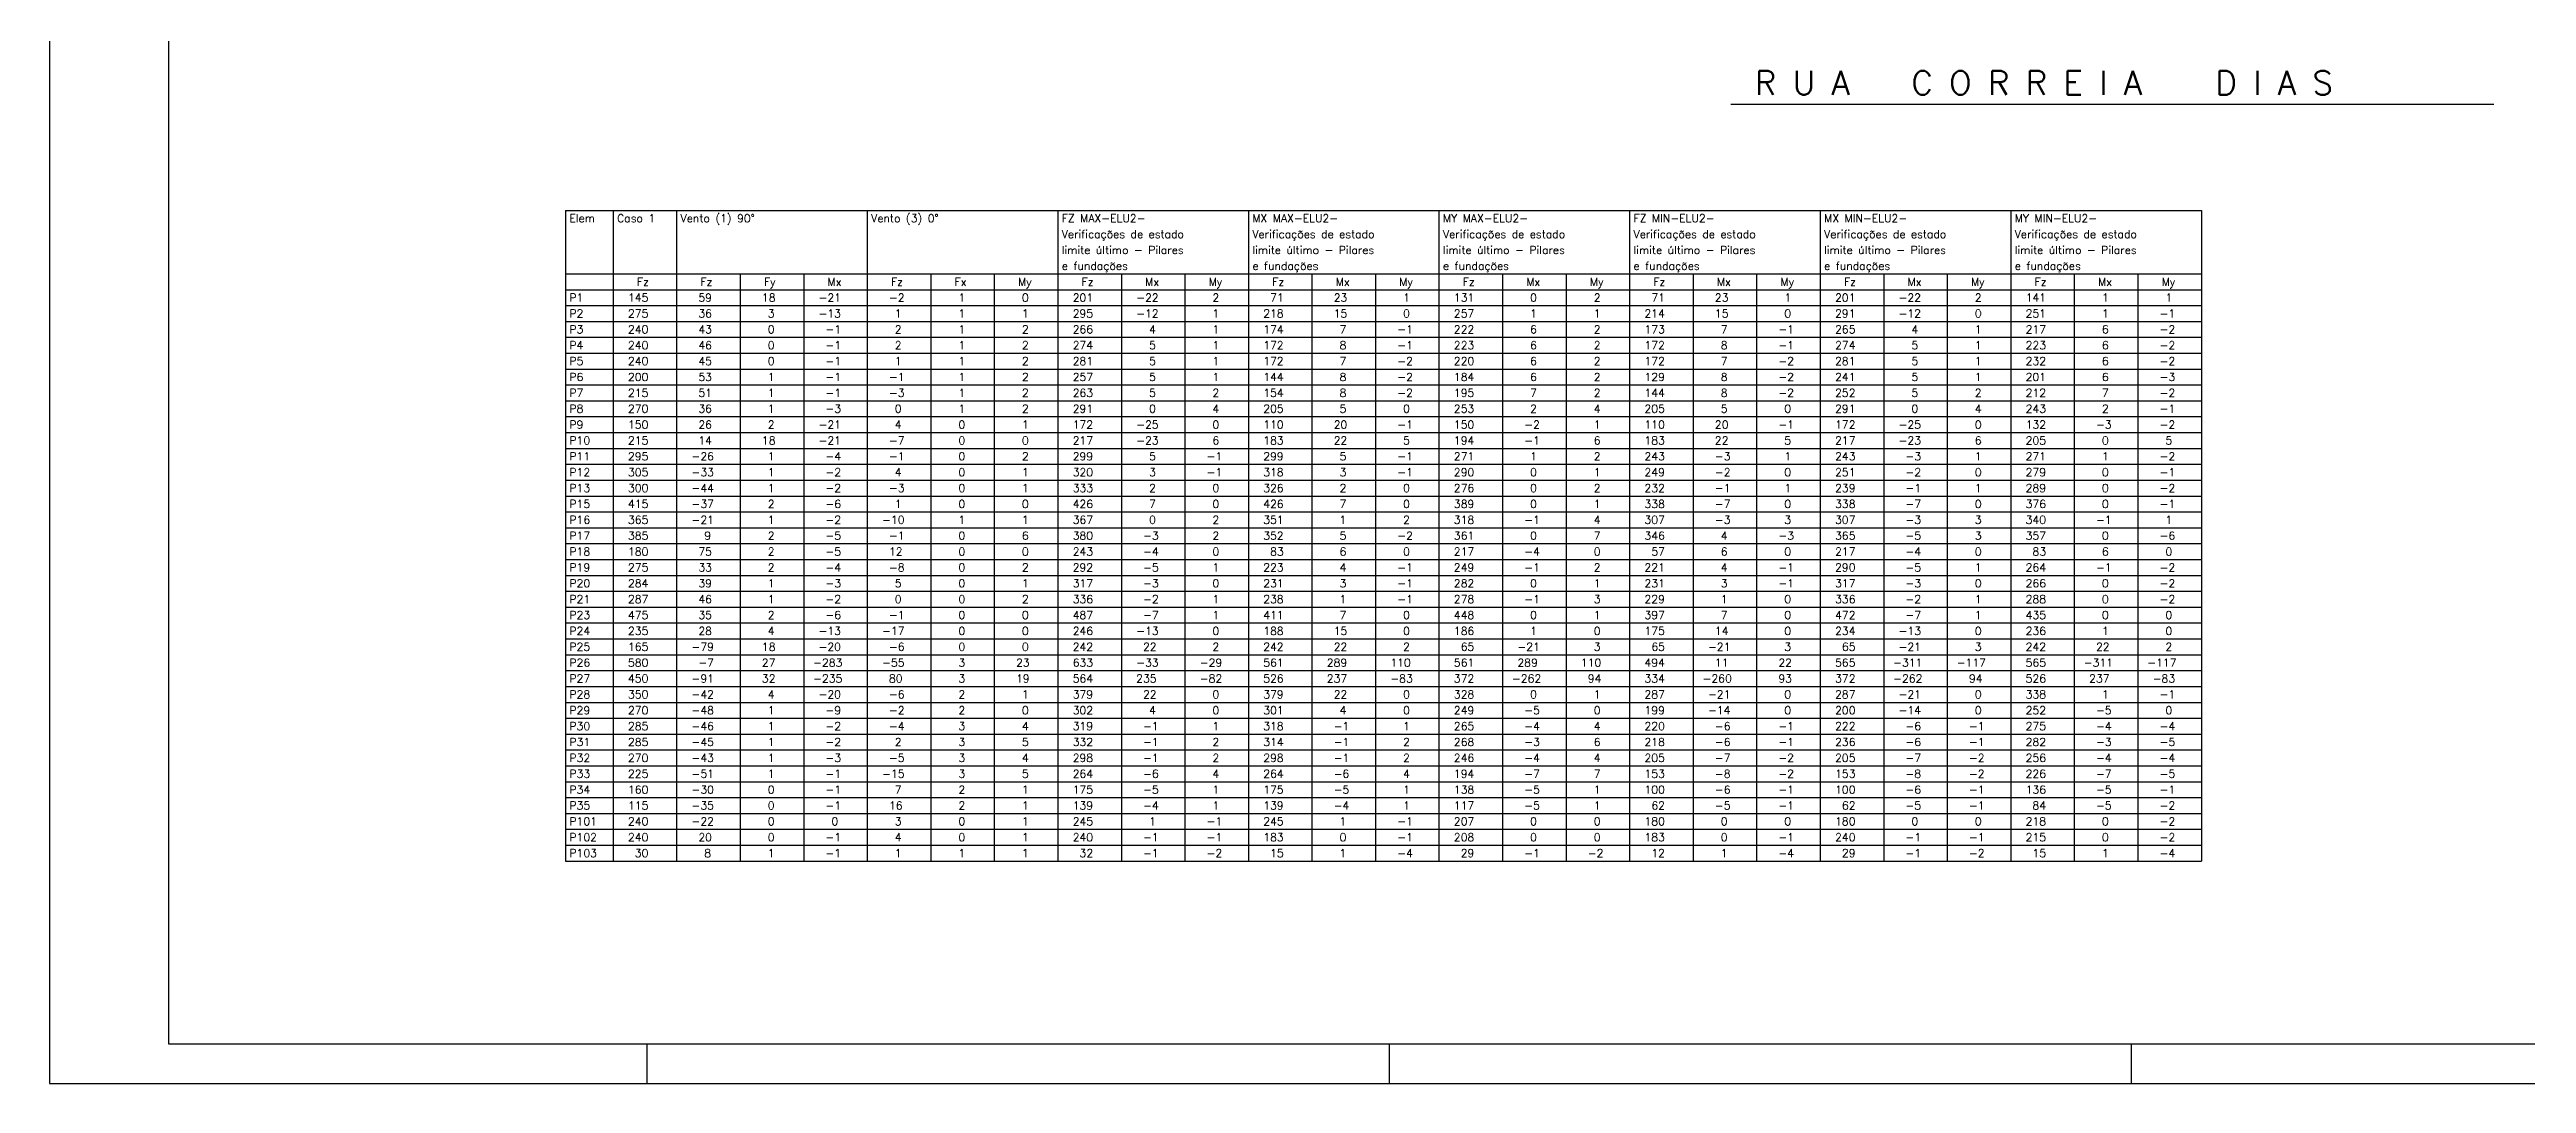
# Model space of a CAD drawing. Extents: x 954 to 7139, y 614 to 4114.
# Drawn here: x 954 to 4073, y 614 to 1917 of the extents above; entities that cross this region are included whole.
import ezdxf

# ---------------------------------------------------------------- set-up
doc = ezdxf.new("R2010")
doc.units = 0
doc.header["$MEASUREMENT"] = 0
for name, color, linetype in [('1', 1, 'CONTINUOUS'), ('3', 3, 'CONTINUOUS'), ('6', 6, 'CONTINUOUS')]:
    doc.layers.add(name, color=color, linetype=linetype)
doc.styles.get("Standard").update_dxf_attribs({"font": 'ROMANS.SHX'})

msp = doc.modelspace()

# ---------------------------------------------------------------- linework, layer by layer
at = {"layer": '1', "linetype": 'Continuous'}
for p, q in [((1604.108909, 1714.592947), (3664.108909, 1714.592947)), ((1604.108909, 1714.592947), (1604.108909, 894.592947)), ((1664.108909, 1714.592947), (1664.108909, 894.592947)), ((1744.108909, 1714.592947), (1744.108909, 1634.592947)), ((1984.108909, 1714.592947), (1984.108909, 1634.592947)), ((2224.108909, 1714.592947), (2224.108909, 1634.592947)), ((2464.108909, 1714.592947), (2464.108909, 1634.592947)), ((2704.108909, 1714.592947), (2704.108909, 1634.592947)), ((2944.108909, 1714.592947), (2944.108909, 1634.592947)), ((3184.108909, 1714.592947), (3184.108909, 1634.592947)), ((3424.108909, 1714.592947), (3424.108909, 1634.592947)), ((3664.108909, 1714.592947), (3664.108909, 1634.592947)), ((1604.108909, 1634.592947), (3664.108909, 1634.592947)), ((1744.108909, 1634.592947), (1744.108909, 894.592947)), ((1824.108909, 1634.592947), (1824.108909, 894.592947)), ((1904.108909, 1634.592947), (1904.108909, 894.592947)), ((1984.108909, 1634.592947), (1984.108909, 894.592947)), ((2064.108909, 1634.592947), (2064.108909, 894.592947)), ((2144.108909, 1634.592947), (2144.108909, 894.592947)), ((2224.108909, 1634.592947), (2224.108909, 894.592947)), ((2304.108909, 1634.592947), (2304.108909, 894.592947)), ((2384.108909, 1634.592947), (2384.108909, 894.592947)), ((2464.108909, 1634.592947), (2464.108909, 894.592947)), ((2544.108909, 1634.592947), (2544.108909, 894.592947)), ((2624.108909, 1634.592947), (2624.108909, 894.592947)), ((2704.108909, 1634.592947), (2704.108909, 894.592947)), ((2784.108909, 1634.592947), (2784.108909, 894.592947)), ((2864.108909, 1634.592947), (2864.108909, 894.592947)), ((2944.108909, 1634.592947), (2944.108909, 894.592947)), ((3024.108909, 1634.592947), (3024.108909, 894.592947)), ((3104.108909, 1634.592947), (3104.108909, 894.592947)), ((3184.108909, 1634.592947), (3184.108909, 894.592947)), ((3264.108909, 1634.592947), (3264.108909, 894.592947)), ((3344.108909, 1634.592947), (3344.108909, 894.592947)), ((3424.108909, 1634.592947), (3424.108909, 894.592947)), ((3504.108909, 1634.592947), (3504.108909, 894.592947)), ((3584.108909, 1634.592947), (3584.108909, 894.592947)), ((3664.108909, 1634.592947), (3664.108909, 894.592947)), ((1604.108909, 1614.592947), (3664.108909, 1614.592947)), ((1604.108909, 1594.592947), (3664.108909, 1594.592947)), ((1604.108909, 1574.592947), (3664.108909, 1574.592947)), ((1604.108909, 1554.592947), (3664.108909, 1554.592947)), ((1604.108909, 1534.592947), (3664.108909, 1534.592947)), ((1604.108909, 1514.592947), (3664.108909, 1514.592947)), ((1604.108909, 1494.592947), (3664.108909, 1494.592947)), ((1604.108909, 1474.592947), (3664.108909, 1474.592947)), ((1604.108909, 1454.592947), (3664.108909, 1454.592947)), ((1604.108909, 1434.592947), (3664.108909, 1434.592947)), ((1604.108909, 1414.592947), (3664.108909, 1414.592947)), ((1604.108909, 1394.592947), (3664.108909, 1394.592947)), ((1604.108909, 1374.592947), (3664.108909, 1374.592947)), ((1604.108909, 1354.592947), (3664.108909, 1354.592947)), ((1604.108909, 1334.592947), (3664.108909, 1334.592947)), ((1604.108909, 1314.592947), (3664.108909, 1314.592947)), ((1604.108909, 1294.592947), (3664.108909, 1294.592947)), ((1604.108909, 1274.592947), (3664.108909, 1274.592947)), ((1604.108909, 1254.592947), (3664.108909, 1254.592947)), ((1604.108909, 1234.592947), (3664.108909, 1234.592947)), ((1604.108909, 1214.592947), (3664.108909, 1214.592947)), ((1604.108909, 1194.592947), (3664.108909, 1194.592947)), ((1604.108909, 1174.592947), (3664.108909, 1174.592947)), ((1604.108909, 1154.592947), (3664.108909, 1154.592947)), ((1604.108909, 1134.592947), (3664.108909, 1134.592947)), ((1604.108909, 1114.592947), (3664.108909, 1114.592947)), ((1604.108909, 1094.592947), (3664.108909, 1094.592947)), ((1604.108909, 1074.592947), (3664.108909, 1074.592947)), ((1604.108909, 1054.592947), (3664.108909, 1054.592947)), ((1604.108909, 1034.592947), (3664.108909, 1034.592947)), ((1604.108909, 1014.592947), (3664.108909, 1014.592947)), ((1604.108909, 994.592947), (3664.108909, 994.592947)), ((1604.108909, 974.592947), (3664.108909, 974.592947)), ((1604.108909, 954.592947), (3664.108909, 954.592947)), ((1604.108909, 954.592947), (3664.108909, 954.592947)), ((1604.108909, 934.592947), (3664.108909, 934.592947)), ((1604.108909, 914.592947), (3664.108909, 914.592947)), ((1604.108909, 894.592947), (3664.108909, 894.592947))]:
    msp.add_line(p, q, dxfattribs=at)
msp.add_lwpolyline([(954.457857, 614.290532), (7138.692181, 614.290532), (7138.692181, 4114.290532), (954.457857, 4114.290532), (954.457857, 614.290532)], dxfattribs=at)
at = {"layer": '3', "linetype": 'Continuous'}
for p, q in [((1706.760033, 664.292107), (1706.760033, 614.292607)), ((2641.244141, 664.292107), (2641.244141, 614.292607)), ((3575.728249, 664.292107), (3575.728249, 614.292607))]:
    msp.add_line(p, q, dxfattribs=at)
at = {"layer": '6', "linetype": 'Continuous'}
msp.add_line((3071.398806, 1848.386956), (4032.239585, 1848.386956), dxfattribs=at)
msp.add_lwpolyline([(1104.460324, 664.292107), (7088.696588, 664.292107), (7088.696588, 4064.291032), (1104.460324, 4064.291032), (1104.460324, 664.292107)], dxfattribs=at)

# ---------------------------------------------------------------- texts
at = {"layer": '1', "linetype": 'Continuous'}
for s, p in [('Elem', (1609.108909, 1699.592947)), ('Caso 1', (1669.108909, 1699.592947)), ('Vento (1) 90%%d', (1749.108909, 1699.592947)), ('Vento (3) 0%%d', (1989.108909, 1699.592947)), ('Verificações de estado ', (2229.108909, 1679.592947)), ('FZ MAX-ELU2-', (2229.108909, 1699.592947)), ('Verificações de estado ', (2469.108909, 1679.592947)), ('MX MAX-ELU2-', (2469.108909, 1699.592947)), ('Verificações de estado ', (2709.108909, 1679.592947)), ('MY MAX-ELU2-', (2709.108909, 1699.592947)), ('Verificações de estado ', (2949.108909, 1679.592947)), ('FZ MIN-ELU2-', (2949.108909, 1699.592947)), ('Verificações de estado ', (3189.108909, 1679.592947)), ('MX MIN-ELU2-', (3189.108909, 1699.592947)), ('Verificações de estado ', (3429.108909, 1679.592947)), ('MY MIN-ELU2-', (3429.108909, 1699.592947)), ('limite último - Pilares ', (2229.108909, 1659.592947)), ('limite último - Pilares ', (2469.108909, 1659.592947)), ('limite último - Pilares ', (2709.108909, 1659.592947)), ('limite último - Pilares ', (2949.108909, 1659.592947)), ('limite último - Pilares ', (3189.108909, 1659.592947)), ('limite último - Pilares ', (3429.108909, 1659.592947)), ('Fz', (1694.108909, 1619.592947)), ('Fz', (1694.108909, 1619.592947)), ('Fz', (1774.108909, 1619.592947)), ('Fy', (1854.108909, 1619.592947)), ('Mx', (1934.108909, 1619.592947)), ('Fz', (2014.108909, 1619.592947)), ('Fx', (2094.108909, 1619.592947)), ('My', (2174.108909, 1619.592947)), ('e fundações', (2229.108909, 1639.592947)), ('Fz', (2254.108909, 1619.592947)), ('Mx', (2334.108909, 1619.592947)), ('My', (2414.108909, 1619.592947)), ('e fundações', (2469.108909, 1639.592947)), ('Fz', (2494.108909, 1619.592947)), ('Mx', (2574.108909, 1619.592947)), ('My', (2654.108909, 1619.592947)), ('e fundações', (2709.108909, 1639.592947)), ('Fz', (2734.108909, 1619.592947)), ('Mx', (2814.108909, 1619.592947)), ('My', (2894.108909, 1619.592947)), ('e fundações', (2949.108909, 1639.592947)), ('Fz', (2974.108909, 1619.592947)), ('Mx', (3054.108909, 1619.592947)), ('My', (3134.108909, 1619.592947)), ('e fundações', (3189.108909, 1639.592947)), ('Fz', (3214.108909, 1619.592947)), ('Mx', (3294.108909, 1619.592947)), ('My', (3374.108909, 1619.592947)), ('e fundações', (3429.108909, 1639.592947)), ('Fz', (3454.108909, 1619.592947)), ('Mx', (3534.108909, 1619.592947)), ('My', (3614.108909, 1619.592947)), ('P1', (1609.108909, 1599.592947)), ('  145', (1669.108909, 1599.592947)), ('   59', (1749.108909, 1599.592947)), ('   18', (1829.108909, 1599.592947)), ('  -21', (1909.108909, 1599.592947)), ('   -2', (1989.108909, 1599.592947)), ('    1', (2069.108909, 1599.592947)), ('    0', (2149.108909, 1599.592947)), ('  201', (2229.108909, 1599.592947)), ('  -22', (2309.108909, 1599.592947)), ('    2', (2389.108909, 1599.592947)), ('   71', (2469.108909, 1599.592947)), ('   23', (2549.108909, 1599.592947)), ('    1', (2629.108909, 1599.592947)), ('  131', (2709.108909, 1599.592947)), ('    0', (2789.108909, 1599.592947)), ('    2', (2869.108909, 1599.592947)), ('   71', (2949.108909, 1599.592947)), ('   23', (3029.108909, 1599.592947)), ('    1', (3109.108909, 1599.592947)), ('  201', (3189.108909, 1599.592947)), ('  -22', (3269.108909, 1599.592947)), ('    2', (3349.108909, 1599.592947)), ('  141', (3429.108909, 1599.592947)), ('    1', (3509.108909, 1599.592947)), ('    1', (3589.108909, 1599.592947)), ('P2', (1609.108909, 1579.592947)), ('P3', (1609.108909, 1559.592947)), ('  275', (1669.108909, 1579.592947)), ('  240', (1669.108909, 1559.592947)), ('   36', (1749.108909, 1579.592947)), ('   43', (1749.108909, 1559.592947)), ('    3', (1829.108909, 1579.592947)), ('    0', (1829.108909, 1559.592947)), ('  -13', (1909.108909, 1579.592947)), ('   -1', (1909.108909, 1559.592947)), ('    2', (1989.108909, 1559.592947)), ('    1', (1989.108909, 1579.592947)), ('    1', (2069.108909, 1579.592947)), ('    1', (2069.108909, 1559.592947)), ('    2', (2149.108909, 1559.592947)), ('    1', (2149.108909, 1579.592947)), ('  295', (2229.108909, 1579.592947)), ('  266', (2229.108909, 1559.592947)), ('  -12', (2309.108909, 1579.592947)), ('    4', (2309.108909, 1559.592947)), ('    1', (2389.108909, 1579.592947)), ('    1', (2389.108909, 1559.592947)), ('  218', (2469.108909, 1579.592947)), ('  174', (2469.108909, 1559.592947)), ('   15', (2549.108909, 1579.592947)), ('    7', (2549.108909, 1559.592947)), ('   -1', (2629.108909, 1559.592947)), ('    0', (2629.108909, 1579.592947)), ('  257', (2709.108909, 1579.592947)), ('  222', (2709.108909, 1559.592947)), ('    6', (2789.108909, 1559.592947)), ('    1', (2789.108909, 1579.592947)), ('    2', (2869.108909, 1559.592947)), ('    1', (2869.108909, 1579.592947)), ('  214', (2949.108909, 1579.592947)), ('  173', (2949.108909, 1559.592947)), ('   15', (3029.108909, 1579.592947)), ('    7', (3029.108909, 1559.592947)), ('   -1', (3109.108909, 1559.592947)), ('    0', (3109.108909, 1579.592947)), ('  291', (3189.108909, 1579.592947)), ('  265', (3189.108909, 1559.592947)), ('  -12', (3269.108909, 1579.592947)), ('    4', (3269.108909, 1559.592947)), ('    0', (3349.108909, 1579.592947)), ('    1', (3349.108909, 1559.592947)), ('  251', (3429.108909, 1579.592947)), ('  217', (3429.108909, 1559.592947)), ('    6', (3509.108909, 1559.592947)), ('    1', (3509.108909, 1579.592947)), ('   -1', (3589.108909, 1579.592947)), ('   -2', (3589.108909, 1559.592947)), ('P4', (1609.108909, 1539.592947)), ('P5', (1609.108909, 1519.592947)), ('  240', (1669.108909, 1539.592947)), ('  240', (1669.108909, 1519.592947)), ('   46', (1749.108909, 1539.592947)), ('   45', (1749.108909, 1519.592947)), ('    0', (1829.108909, 1539.592947)), ('    0', (1829.108909, 1519.592947)), ('   -1', (1909.108909, 1539.592947)), ('   -1', (1909.108909, 1519.592947)), ('    2', (1989.108909, 1539.592947)), ('    1', (1989.108909, 1519.592947)), ('    1', (2069.108909, 1539.592947)), ('    1', (2069.108909, 1519.592947)), ('    2', (2149.108909, 1539.592947)), ('    2', (2149.108909, 1519.592947)), ('  274', (2229.108909, 1539.592947)), ('  281', (2229.108909, 1519.592947)), ('    5', (2309.108909, 1539.592947)), ('    5', (2309.108909, 1519.592947)), ('    1', (2389.108909, 1539.592947)), ('    1', (2389.108909, 1519.592947)), ('  172', (2469.108909, 1539.592947)), ('  172', (2469.108909, 1519.592947)), ('    8', (2549.108909, 1539.592947)), ('    7', (2549.108909, 1519.592947)), ('   -1', (2629.108909, 1539.592947)), ('   -2', (2629.108909, 1519.592947)), ('  223', (2709.108909, 1539.592947)), ('  220', (2709.108909, 1519.592947)), ('    6', (2789.108909, 1539.592947)), ('    6', (2789.108909, 1519.592947)), ('    2', (2869.108909, 1539.592947)), ('    2', (2869.108909, 1519.592947)), ('  172', (2949.108909, 1539.592947)), ('  172', (2949.108909, 1519.592947)), ('    8', (3029.108909, 1539.592947)), ('    7', (3029.108909, 1519.592947)), ('   -1', (3109.108909, 1539.592947)), ('   -2', (3109.108909, 1519.592947)), ('  274', (3189.108909, 1539.592947)), ('  281', (3189.108909, 1519.592947)), ('    5', (3269.108909, 1539.592947)), ('    5', (3269.108909, 1519.592947)), ('    1', (3349.108909, 1539.592947)), ('    1', (3349.108909, 1519.592947)), ('  223', (3429.108909, 1539.592947)), ('  232', (3429.108909, 1519.592947)), ('    6', (3509.108909, 1539.592947)), ('    6', (3509.108909, 1519.592947)), ('   -2', (3589.108909, 1539.592947)), ('   -2', (3589.108909, 1519.592947)), ('P6', (1609.108909, 1499.592947)), ('  200', (1669.108909, 1499.592947)), ('   53', (1749.108909, 1499.592947)), ('    1', (1829.108909, 1499.592947)), ('   -1', (1909.108909, 1499.592947)), ('   -1', (1989.108909, 1499.592947)), ('    1', (2069.108909, 1499.592947)), ('    2', (2149.108909, 1499.592947)), ('  257', (2229.108909, 1499.592947)), ('    5', (2309.108909, 1499.592947)), ('    1', (2389.108909, 1499.592947)), ('  144', (2469.108909, 1499.592947)), ('    8', (2549.108909, 1499.592947)), ('   -2', (2629.108909, 1499.592947)), ('  184', (2709.108909, 1499.592947)), ('    6', (2789.108909, 1499.592947)), ('    2', (2869.108909, 1499.592947)), ('  129', (2949.108909, 1499.592947)), ('    8', (3029.108909, 1499.592947)), ('   -2', (3109.108909, 1499.592947)), ('  241', (3189.108909, 1499.592947)), ('    5', (3269.108909, 1499.592947)), ('    1', (3349.108909, 1499.592947)), ('  201', (3429.108909, 1499.592947)), ('    6', (3509.108909, 1499.592947)), ('   -3', (3589.108909, 1499.592947)), ('P7', (1609.108909, 1479.592947)), ('P8', (1609.108909, 1459.592947)), ('  215', (1669.108909, 1479.592947)), ('  270', (1669.108909, 1459.592947)), ('   51', (1749.108909, 1479.592947)), ('   36', (1749.108909, 1459.592947)), ('    1', (1829.108909, 1479.592947)), ('    1', (1829.108909, 1459.592947)), ('   -1', (1909.108909, 1479.592947)), ('   -3', (1909.108909, 1459.592947)), ('   -3', (1989.108909, 1479.592947)), ('    0', (1989.108909, 1459.592947)), ('    1', (2069.108909, 1479.592947)), ('    1', (2069.108909, 1459.592947)), ('    2', (2149.108909, 1479.592947)), ('    2', (2149.108909, 1459.592947)), ('  263', (2229.108909, 1479.592947)), ('  291', (2229.108909, 1459.592947)), ('    5', (2309.108909, 1479.592947)), ('    0', (2309.108909, 1459.592947)), ('    2', (2389.108909, 1479.592947)), ('    4', (2389.108909, 1459.592947)), ('  205', (2469.108909, 1459.592947)), ('  154', (2469.108909, 1479.592947)), ('    8', (2549.108909, 1479.592947)), ('    5', (2549.108909, 1459.592947)), ('   -2', (2629.108909, 1479.592947)), ('    0', (2629.108909, 1459.592947)), ('  253', (2709.108909, 1459.592947)), ('  195', (2709.108909, 1479.592947)), ('    7', (2789.108909, 1479.592947)), ('    2', (2789.108909, 1459.592947)), ('    2', (2869.108909, 1479.592947)), ('    4', (2869.108909, 1459.592947)), ('  205', (2949.108909, 1459.592947)), ('  144', (2949.108909, 1479.592947)), ('    8', (3029.108909, 1479.592947)), ('    5', (3029.108909, 1459.592947)), ('   -2', (3109.108909, 1479.592947)), ('    0', (3109.108909, 1459.592947)), ('  252', (3189.108909, 1479.592947)), ('  291', (3189.108909, 1459.592947)), ('    5', (3269.108909, 1479.592947)), ('    0', (3269.108909, 1459.592947)), ('    2', (3349.108909, 1479.592947)), ('    4', (3349.108909, 1459.592947)), ('  212', (3429.108909, 1479.592947)), ('  243', (3429.108909, 1459.592947)), ('    7', (3509.108909, 1479.592947)), ('    2', (3509.108909, 1459.592947)), ('   -2', (3589.108909, 1479.592947)), ('   -1', (3589.108909, 1459.592947)), ('P9', (1609.108909, 1439.592947)), ('  150', (1669.108909, 1439.592947)), ('   26', (1749.108909, 1439.592947)), ('    2', (1829.108909, 1439.592947)), ('  -21', (1909.108909, 1439.592947)), ('    4', (1989.108909, 1439.592947)), ('    0', (2069.108909, 1439.592947)), ('    1', (2149.108909, 1439.592947)), ('  172', (2229.108909, 1439.592947)), ('  -25', (2309.108909, 1439.592947)), ('    0', (2389.108909, 1439.592947)), ('  110', (2469.108909, 1439.592947)), ('   20', (2549.108909, 1439.592947)), ('   -1', (2629.108909, 1439.592947)), ('  150', (2709.108909, 1439.592947)), ('   -2', (2789.108909, 1439.592947)), ('    1', (2869.108909, 1439.592947)), ('  110', (2949.108909, 1439.592947)), ('   20', (3029.108909, 1439.592947)), ('   -1', (3109.108909, 1439.592947)), ('  172', (3189.108909, 1439.592947)), ('  -25', (3269.108909, 1439.592947)), ('    0', (3349.108909, 1439.592947)), ('  132', (3429.108909, 1439.592947)), ('   -3', (3509.108909, 1439.592947)), ('   -2', (3589.108909, 1439.592947)), ('P10', (1609.108909, 1419.592947)), ('P11', (1609.108909, 1399.592947)), ('  215', (1669.108909, 1419.592947)), ('  295', (1669.108909, 1399.592947)), ('  -26', (1749.108909, 1399.592947)), ('   14', (1749.108909, 1419.592947)), ('   18', (1829.108909, 1419.592947)), ('    1', (1829.108909, 1399.592947)), ('  -21', (1909.108909, 1419.592947)), ('   -4', (1909.108909, 1399.592947)), ('   -7', (1989.108909, 1419.592947)), ('   -1', (1989.108909, 1399.592947)), ('    0', (2069.108909, 1419.592947)), ('    0', (2069.108909, 1399.592947)), ('    0', (2149.108909, 1419.592947)), ('    2', (2149.108909, 1399.592947)), ('  217', (2229.108909, 1419.592947)), ('  299', (2229.108909, 1399.592947)), ('  -23', (2309.108909, 1419.592947)), ('    5', (2309.108909, 1399.592947)), ('   -1', (2389.108909, 1399.592947)), ('    6', (2389.108909, 1419.592947)), ('  299', (2469.108909, 1399.592947)), ('  183', (2469.108909, 1419.592947)), ('   22', (2549.108909, 1419.592947)), ('    5', (2549.108909, 1399.592947)), ('   -1', (2629.108909, 1399.592947)), ('    5', (2629.108909, 1419.592947)), ('  271', (2709.108909, 1399.592947)), ('  194', (2709.108909, 1419.592947)), ('   -1', (2789.108909, 1419.592947)), ('    1', (2789.108909, 1399.592947)), ('    2', (2869.108909, 1399.592947)), ('    6', (2869.108909, 1419.592947)), ('  243', (2949.108909, 1399.592947)), ('  183', (2949.108909, 1419.592947)), ('   22', (3029.108909, 1419.592947)), ('   -3', (3029.108909, 1399.592947)), ('    5', (3109.108909, 1419.592947)), ('    1', (3109.108909, 1399.592947)), ('  217', (3189.108909, 1419.592947)), ('  243', (3189.108909, 1399.592947)), ('  -23', (3269.108909, 1419.592947)), ('   -3', (3269.108909, 1399.592947)), ('    6', (3349.108909, 1419.592947)), ('    1', (3349.108909, 1399.592947)), ('  205', (3429.108909, 1419.592947)), ('  271', (3429.108909, 1399.592947)), ('    0', (3509.108909, 1419.592947)), ('    1', (3509.108909, 1399.592947)), ('   -2', (3589.108909, 1399.592947)), ('    5', (3589.108909, 1419.592947)), ('P12', (1609.108909, 1379.592947)), ('  305', (1669.108909, 1379.592947)), ('  -33', (1749.108909, 1379.592947)), ('    1', (1829.108909, 1379.592947)), ('   -2', (1909.108909, 1379.592947)), ('    4', (1989.108909, 1379.592947)), ('    0', (2069.108909, 1379.592947)), ('    1', (2149.108909, 1379.592947)), ('  320', (2229.108909, 1379.592947)), ('    3', (2309.108909, 1379.592947)), ('   -1', (2389.108909, 1379.592947)), ('  318', (2469.108909, 1379.592947)), ('    3', (2549.108909, 1379.592947)), ('   -1', (2629.108909, 1379.592947)), ('  290', (2709.108909, 1379.592947)), ('    0', (2789.108909, 1379.592947)), ('    1', (2869.108909, 1379.592947)), ('  249', (2949.108909, 1379.592947)), ('   -2', (3029.108909, 1379.592947)), ('    0', (3109.108909, 1379.592947)), ('  251', (3189.108909, 1379.592947)), ('   -2', (3269.108909, 1379.592947)), ('    0', (3349.108909, 1379.592947)), ('  279', (3429.108909, 1379.592947)), ('    0', (3509.108909, 1379.592947)), ('   -1', (3589.108909, 1379.592947)), ('P13', (1609.108909, 1359.592947)), ('P15', (1609.108909, 1339.592947)), ('  300', (1669.108909, 1359.592947)), ('  415', (1669.108909, 1339.592947)), ('  -44', (1749.108909, 1359.592947)), ('  -37', (1749.108909, 1339.592947)), ('    2', (1829.108909, 1339.592947)), ('    1', (1829.108909, 1359.592947)), ('   -2', (1909.108909, 1359.592947)), ('   -6', (1909.108909, 1339.592947)), ('   -3', (1989.108909, 1359.592947)), ('    1', (1989.108909, 1339.592947)), ('    0', (2069.108909, 1359.592947)), ('    0', (2069.108909, 1339.592947)), ('    0', (2149.108909, 1339.592947)), ('    1', (2149.108909, 1359.592947)), ('  333', (2229.108909, 1359.592947)), ('  426', (2229.108909, 1339.592947)), ('    2', (2309.108909, 1359.592947)), ('    7', (2309.108909, 1339.592947)), ('    0', (2389.108909, 1359.592947)), ('    0', (2389.108909, 1339.592947)), ('  326', (2469.108909, 1359.592947)), ('  426', (2469.108909, 1339.592947)), ('    2', (2549.108909, 1359.592947)), ('    7', (2549.108909, 1339.592947)), ('    0', (2629.108909, 1359.592947)), ('    0', (2629.108909, 1339.592947)), ('  276', (2709.108909, 1359.592947)), ('  389', (2709.108909, 1339.592947)), ('    0', (2789.108909, 1359.592947)), ('    0', (2789.108909, 1339.592947)), ('    2', (2869.108909, 1359.592947)), ('    1', (2869.108909, 1339.592947)), ('  232', (2949.108909, 1359.592947)), ('  338', (2949.108909, 1339.592947)), ('   -1', (3029.108909, 1359.592947)), ('   -7', (3029.108909, 1339.592947)), ('    0', (3109.108909, 1339.592947)), ('    1', (3109.108909, 1359.592947)), ('  239', (3189.108909, 1359.592947)), ('  338', (3189.108909, 1339.592947)), ('   -1', (3269.108909, 1359.592947)), ('   -7', (3269.108909, 1339.592947)), ('    0', (3349.108909, 1339.592947)), ('    1', (3349.108909, 1359.592947)), ('  289', (3429.108909, 1359.592947)), ('  376', (3429.108909, 1339.592947)), ('    0', (3509.108909, 1359.592947)), ('    0', (3509.108909, 1339.592947)), ('   -2', (3589.108909, 1359.592947)), ('   -1', (3589.108909, 1339.592947)), ('P16', (1609.108909, 1319.592947)), ('  365', (1669.108909, 1319.592947)), ('  -21', (1749.108909, 1319.592947)), ('    1', (1829.108909, 1319.592947)), ('   -2', (1909.108909, 1319.592947)), ('  -10', (1989.108909, 1319.592947)), ('    1', (2069.108909, 1319.592947)), ('    1', (2149.108909, 1319.592947)), ('  367', (2229.108909, 1319.592947)), ('    0', (2309.108909, 1319.592947)), ('    2', (2389.108909, 1319.592947)), ('  351', (2469.108909, 1319.592947)), ('    1', (2549.108909, 1319.592947)), ('    2', (2629.108909, 1319.592947)), ('  318', (2709.108909, 1319.592947)), ('   -1', (2789.108909, 1319.592947)), ('    4', (2869.108909, 1319.592947)), ('  307', (2949.108909, 1319.592947)), ('   -3', (3029.108909, 1319.592947)), ('    3', (3109.108909, 1319.592947)), ('  307', (3189.108909, 1319.592947)), ('   -3', (3269.108909, 1319.592947)), ('    3', (3349.108909, 1319.592947)), ('  340', (3429.108909, 1319.592947)), ('   -1', (3509.108909, 1319.592947)), ('    1', (3589.108909, 1319.592947)), ('P17', (1609.108909, 1299.592947)), ('P18', (1609.108909, 1279.592947)), ('  385', (1669.108909, 1299.592947)), ('  180', (1669.108909, 1279.592947)), ('   75', (1749.108909, 1279.592947)), ('    9', (1749.108909, 1299.592947)), ('    2', (1829.108909, 1299.592947)), ('    2', (1829.108909, 1279.592947)), ('   -5', (1909.108909, 1299.592947)), ('   -5', (1909.108909, 1279.592947)), ('   -1', (1989.108909, 1299.592947)), ('   12', (1989.108909, 1279.592947)), ('    0', (2069.108909, 1299.592947)), ('    0', (2069.108909, 1279.592947)), ('    0', (2149.108909, 1279.592947)), ('    6', (2149.108909, 1299.592947)), ('  380', (2229.108909, 1299.592947)), ('  243', (2229.108909, 1279.592947)), ('   -3', (2309.108909, 1299.592947)), ('   -4', (2309.108909, 1279.592947)), ('    2', (2389.108909, 1299.592947)), ('    0', (2389.108909, 1279.592947)), ('  352', (2469.108909, 1299.592947)), ('   83', (2469.108909, 1279.592947)), ('    5', (2549.108909, 1299.592947)), ('    6', (2549.108909, 1279.592947)), ('   -2', (2629.108909, 1299.592947)), ('    0', (2629.108909, 1279.592947)), ('  361', (2709.108909, 1299.592947)), ('  217', (2709.108909, 1279.592947)), ('   -4', (2789.108909, 1279.592947)), ('    0', (2789.108909, 1299.592947)), ('    7', (2869.108909, 1299.592947)), ('    0', (2869.108909, 1279.592947)), ('  346', (2949.108909, 1299.592947)), ('   57', (2949.108909, 1279.592947)), ('    4', (3029.108909, 1299.592947)), ('    6', (3029.108909, 1279.592947)), ('   -3', (3109.108909, 1299.592947)), ('    0', (3109.108909, 1279.592947)), ('  365', (3189.108909, 1299.592947)), ('  217', (3189.108909, 1279.592947)), ('   -5', (3269.108909, 1299.592947)), ('   -4', (3269.108909, 1279.592947)), ('    3', (3349.108909, 1299.592947)), ('    0', (3349.108909, 1279.592947)), ('  357', (3429.108909, 1299.592947)), ('   83', (3429.108909, 1279.592947)), ('    0', (3509.108909, 1299.592947)), ('    6', (3509.108909, 1279.592947)), ('   -6', (3589.108909, 1299.592947)), ('    0', (3589.108909, 1279.592947)), ('P19', (1609.108909, 1259.592947)), ('P20', (1609.108909, 1239.592947)), ('  275', (1669.108909, 1259.592947)), ('  284', (1669.108909, 1239.592947)), ('   33', (1749.108909, 1259.592947)), ('   39', (1749.108909, 1239.592947)), ('    2', (1829.108909, 1259.592947)), ('    1', (1829.108909, 1239.592947)), ('   -4', (1909.108909, 1259.592947)), ('   -3', (1909.108909, 1239.592947)), ('   -8', (1989.108909, 1259.592947)), ('    5', (1989.108909, 1239.592947)), ('    0', (2069.108909, 1259.592947)), ('    0', (2069.108909, 1239.592947)), ('    2', (2149.108909, 1259.592947)), ('    1', (2149.108909, 1239.592947)), ('  292', (2229.108909, 1259.592947)), ('  317', (2229.108909, 1239.592947)), ('   -5', (2309.108909, 1259.592947)), ('   -3', (2309.108909, 1239.592947)), ('    0', (2389.108909, 1239.592947)), ('    1', (2389.108909, 1259.592947)), ('  223', (2469.108909, 1259.592947)), ('  231', (2469.108909, 1239.592947)), ('    4', (2549.108909, 1259.592947)), ('    3', (2549.108909, 1239.592947)), ('   -1', (2629.108909, 1259.592947)), ('   -1', (2629.108909, 1239.592947)), ('  249', (2709.108909, 1259.592947)), ('  282', (2709.108909, 1239.592947)), ('   -1', (2789.108909, 1259.592947)), ('    0', (2789.108909, 1239.592947)), ('    2', (2869.108909, 1259.592947)), ('    1', (2869.108909, 1239.592947)), ('  221', (2949.108909, 1259.592947)), ('  231', (2949.108909, 1239.592947)), ('    4', (3029.108909, 1259.592947)), ('    3', (3029.108909, 1239.592947)), ('   -1', (3109.108909, 1259.592947)), ('   -1', (3109.108909, 1239.592947)), ('  290', (3189.108909, 1259.592947)), ('  317', (3189.108909, 1239.592947)), ('   -5', (3269.108909, 1259.592947)), ('   -3', (3269.108909, 1239.592947)), ('    0', (3349.108909, 1239.592947)), ('    1', (3349.108909, 1259.592947)), ('  264', (3429.108909, 1259.592947)), ('  266', (3429.108909, 1239.592947)), ('   -1', (3509.108909, 1259.592947)), ('    0', (3509.108909, 1239.592947)), ('   -2', (3589.108909, 1259.592947)), ('   -2', (3589.108909, 1239.592947)), ('P21', (1609.108909, 1219.592947)), ('  287', (1669.108909, 1219.592947)), ('   46', (1749.108909, 1219.592947)), ('    1', (1829.108909, 1219.592947)), ('   -2', (1909.108909, 1219.592947)), ('    0', (1989.108909, 1219.592947)), ('    0', (2069.108909, 1219.592947)), ('    2', (2149.108909, 1219.592947)), ('  336', (2229.108909, 1219.592947)), ('   -2', (2309.108909, 1219.592947)), ('    1', (2389.108909, 1219.592947)), ('  238', (2469.108909, 1219.592947)), ('    1', (2549.108909, 1219.592947)), ('   -1', (2629.108909, 1219.592947)), ('  278', (2709.108909, 1219.592947)), ('   -1', (2789.108909, 1219.592947)), ('    3', (2869.108909, 1219.592947)), ('  229', (2949.108909, 1219.592947)), ('    1', (3029.108909, 1219.592947)), ('    0', (3109.108909, 1219.592947)), ('  336', (3189.108909, 1219.592947)), ('   -2', (3269.108909, 1219.592947)), ('    1', (3349.108909, 1219.592947)), ('  288', (3429.108909, 1219.592947)), ('    0', (3509.108909, 1219.592947)), ('   -2', (3589.108909, 1219.592947)), ('P23', (1609.108909, 1199.592947)), ('P24', (1609.108909, 1179.592947)), ('  475', (1669.108909, 1199.592947)), ('  235', (1669.108909, 1179.592947)), ('   35', (1749.108909, 1199.592947)), ('   28', (1749.108909, 1179.592947)), ('    2', (1829.108909, 1199.592947)), ('    4', (1829.108909, 1179.592947)), ('  -13', (1909.108909, 1179.592947)), ('   -6', (1909.108909, 1199.592947)), ('  -17', (1989.108909, 1179.592947)), ('   -1', (1989.108909, 1199.592947)), ('    0', (2069.108909, 1199.592947)), ('    0', (2069.108909, 1179.592947)), ('    0', (2149.108909, 1199.592947)), ('    0', (2149.108909, 1179.592947)), ('  487', (2229.108909, 1199.592947)), ('  246', (2229.108909, 1179.592947)), ('  -13', (2309.108909, 1179.592947)), ('   -7', (2309.108909, 1199.592947)), ('    0', (2389.108909, 1179.592947)), ('    1', (2389.108909, 1199.592947)), ('  411', (2469.108909, 1199.592947)), ('  188', (2469.108909, 1179.592947)), ('   15', (2549.108909, 1179.592947)), ('    7', (2549.108909, 1199.592947)), ('    0', (2629.108909, 1199.592947)), ('    0', (2629.108909, 1179.592947)), ('  448', (2709.108909, 1199.592947)), ('  186', (2709.108909, 1179.592947)), ('    0', (2789.108909, 1199.592947)), ('    1', (2789.108909, 1179.592947)), ('    0', (2869.108909, 1179.592947)), ('    1', (2869.108909, 1199.592947)), ('  397', (2949.108909, 1199.592947)), ('  175', (2949.108909, 1179.592947)), ('   14', (3029.108909, 1179.592947)), ('    7', (3029.108909, 1199.592947)), ('    0', (3109.108909, 1199.592947)), ('    0', (3109.108909, 1179.592947)), ('  472', (3189.108909, 1199.592947)), ('  234', (3189.108909, 1179.592947)), ('  -13', (3269.108909, 1179.592947)), ('   -7', (3269.108909, 1199.592947)), ('    0', (3349.108909, 1179.592947)), ('    1', (3349.108909, 1199.592947)), ('  435', (3429.108909, 1199.592947)), ('  236', (3429.108909, 1179.592947)), ('    0', (3509.108909, 1199.592947)), ('    1', (3509.108909, 1179.592947)), ('    0', (3589.108909, 1199.592947)), ('    0', (3589.108909, 1179.592947)), ('P25', (1609.108909, 1159.592947)), ('  165', (1669.108909, 1159.592947)), ('  -79', (1749.108909, 1159.592947)), ('   18', (1829.108909, 1159.592947)), ('  -20', (1909.108909, 1159.592947)), ('   -6', (1989.108909, 1159.592947)), ('    0', (2069.108909, 1159.592947)), ('    0', (2149.108909, 1159.592947)), ('  242', (2229.108909, 1159.592947)), ('   22', (2309.108909, 1159.592947)), ('    2', (2389.108909, 1159.592947)), ('  242', (2469.108909, 1159.592947)), ('   22', (2549.108909, 1159.592947)), ('    2', (2629.108909, 1159.592947)), ('   65', (2709.108909, 1159.592947)), ('  -21', (2789.108909, 1159.592947)), ('    3', (2869.108909, 1159.592947)), ('   65', (2949.108909, 1159.592947)), ('  -21', (3029.108909, 1159.592947)), ('    3', (3109.108909, 1159.592947)), ('   65', (3189.108909, 1159.592947)), ('  -21', (3269.108909, 1159.592947)), ('    3', (3349.108909, 1159.592947)), ('  242', (3429.108909, 1159.592947)), ('   22', (3509.108909, 1159.592947)), ('    2', (3589.108909, 1159.592947)), ('P26', (1609.108909, 1139.592947)), ('P27', (1609.108909, 1119.592947)), ('  580', (1669.108909, 1139.592947)), ('  450', (1669.108909, 1119.592947)), ('  -91', (1749.108909, 1119.592947)), ('   -7', (1749.108909, 1139.592947)), ('   27', (1829.108909, 1139.592947)), ('   32', (1829.108909, 1119.592947)), (' -283', (1909.108909, 1139.592947)), (' -235', (1909.108909, 1119.592947)), ('  -55', (1989.108909, 1139.592947)), ('   80', (1989.108909, 1119.592947)), ('    3', (2069.108909, 1139.592947)), ('    3', (2069.108909, 1119.592947)), ('   23', (2149.108909, 1139.592947)), ('   19', (2149.108909, 1119.592947)), ('  564', (2229.108909, 1119.592947)), ('  633', (2229.108909, 1139.592947)), ('  235', (2309.108909, 1119.592947)), ('  -33', (2309.108909, 1139.592947)), ('  -29', (2389.108909, 1139.592947)), ('  -82', (2389.108909, 1119.592947)), ('  561', (2469.108909, 1139.592947)), ('  526', (2469.108909, 1119.592947)), ('  289', (2549.108909, 1139.592947)), ('  237', (2549.108909, 1119.592947)), ('  -83', (2629.108909, 1119.592947)), ('  110', (2629.108909, 1139.592947)), ('  561', (2709.108909, 1139.592947)), ('  372', (2709.108909, 1119.592947)), (' -262', (2789.108909, 1119.592947)), ('  289', (2789.108909, 1139.592947)), ('  110', (2869.108909, 1139.592947)), ('   94', (2869.108909, 1119.592947)), ('  494', (2949.108909, 1139.592947)), ('  334', (2949.108909, 1119.592947)), (' -260', (3029.108909, 1119.592947)), ('   11', (3029.108909, 1139.592947)), ('   22', (3109.108909, 1139.592947)), ('   93', (3109.108909, 1119.592947)), ('  565', (3189.108909, 1139.592947)), ('  372', (3189.108909, 1119.592947)), (' -311', (3269.108909, 1139.592947)), (' -262', (3269.108909, 1119.592947)), (' -117', (3349.108909, 1139.592947)), ('   94', (3349.108909, 1119.592947)), ('  565', (3429.108909, 1139.592947)), ('  526', (3429.108909, 1119.592947)), (' -311', (3509.108909, 1139.592947)), ('  237', (3509.108909, 1119.592947)), (' -117', (3589.108909, 1139.592947)), ('  -83', (3589.108909, 1119.592947)), ('P28', (1609.108909, 1099.592947)), ('  350', (1669.108909, 1099.592947)), ('  -42', (1749.108909, 1099.592947)), ('    4', (1829.108909, 1099.592947)), ('  -20', (1909.108909, 1099.592947)), ('   -6', (1989.108909, 1099.592947)), ('    2', (2069.108909, 1099.592947)), ('    1', (2149.108909, 1099.592947)), ('  379', (2229.108909, 1099.592947)), ('   22', (2309.108909, 1099.592947)), ('    0', (2389.108909, 1099.592947)), ('  379', (2469.108909, 1099.592947)), ('   22', (2549.108909, 1099.592947)), ('    0', (2629.108909, 1099.592947)), ('  328', (2709.108909, 1099.592947)), ('    0', (2789.108909, 1099.592947)), ('    1', (2869.108909, 1099.592947)), ('  287', (2949.108909, 1099.592947)), ('  -21', (3029.108909, 1099.592947)), ('    0', (3109.108909, 1099.592947)), ('  287', (3189.108909, 1099.592947)), ('  -21', (3269.108909, 1099.592947)), ('    0', (3349.108909, 1099.592947)), ('  338', (3429.108909, 1099.592947)), ('    1', (3509.108909, 1099.592947)), ('   -1', (3589.108909, 1099.592947)), ('P29', (1609.108909, 1079.592947)), ('P30', (1609.108909, 1059.592947)), ('  270', (1669.108909, 1079.592947)), ('  285', (1669.108909, 1059.592947)), ('  -48', (1749.108909, 1079.592947)), ('  -46', (1749.108909, 1059.592947)), ('    1', (1829.108909, 1079.592947)), ('    1', (1829.108909, 1059.592947)), ('   -9', (1909.108909, 1079.592947)), ('   -2', (1909.108909, 1059.592947)), ('   -2', (1989.108909, 1079.592947)), ('   -4', (1989.108909, 1059.592947)), ('    2', (2069.108909, 1079.592947)), ('    3', (2069.108909, 1059.592947)), ('    0', (2149.108909, 1079.592947)), ('    4', (2149.108909, 1059.592947)), ('  302', (2229.108909, 1079.592947)), ('  319', (2229.108909, 1059.592947)), ('   -1', (2309.108909, 1059.592947)), ('    4', (2309.108909, 1079.592947)), ('    0', (2389.108909, 1079.592947)), ('    1', (2389.108909, 1059.592947)), ('  301', (2469.108909, 1079.592947)), ('  318', (2469.108909, 1059.592947)), ('   -1', (2549.108909, 1059.592947)), ('    4', (2549.108909, 1079.592947)), ('    0', (2629.108909, 1079.592947)), ('    1', (2629.108909, 1059.592947)), ('  249', (2709.108909, 1079.592947)), ('  265', (2709.108909, 1059.592947)), ('   -5', (2789.108909, 1079.592947)), ('   -4', (2789.108909, 1059.592947)), ('    0', (2869.108909, 1079.592947)), ('    4', (2869.108909, 1059.592947)), ('  220', (2949.108909, 1059.592947)), ('  199', (2949.108909, 1079.592947)), ('  -14', (3029.108909, 1079.592947)), ('   -6', (3029.108909, 1059.592947)), ('   -1', (3109.108909, 1059.592947)), ('    0', (3109.108909, 1079.592947)), ('  200', (3189.108909, 1079.592947)), ('  222', (3189.108909, 1059.592947)), ('  -14', (3269.108909, 1079.592947)), ('   -6', (3269.108909, 1059.592947)), ('   -1', (3349.108909, 1059.592947)), ('    0', (3349.108909, 1079.592947)), ('  252', (3429.108909, 1079.592947)), ('  275', (3429.108909, 1059.592947)), ('   -5', (3509.108909, 1079.592947)), ('   -4', (3509.108909, 1059.592947)), ('   -4', (3589.108909, 1059.592947)), ('    0', (3589.108909, 1079.592947)), ('P31', (1609.108909, 1039.592947)), ('P32', (1609.108909, 1019.592947)), ('  285', (1669.108909, 1039.592947)), ('  270', (1669.108909, 1019.592947)), ('  -45', (1749.108909, 1039.592947)), ('  -43', (1749.108909, 1019.592947)), ('    1', (1829.108909, 1039.592947)), ('    1', (1829.108909, 1019.592947)), ('   -2', (1909.108909, 1039.592947)), ('   -3', (1909.108909, 1019.592947)), ('   -5', (1989.108909, 1019.592947)), ('    2', (1989.108909, 1039.592947)), ('    3', (2069.108909, 1039.592947)), ('    3', (2069.108909, 1019.592947)), ('    5', (2149.108909, 1039.592947)), ('    4', (2149.108909, 1019.592947)), ('  332', (2229.108909, 1039.592947)), ('  298', (2229.108909, 1019.592947)), ('   -1', (2309.108909, 1039.592947)), ('   -1', (2309.108909, 1019.592947)), ('    2', (2389.108909, 1039.592947)), ('    2', (2389.108909, 1019.592947)), ('  314', (2469.108909, 1039.592947)), ('  298', (2469.108909, 1019.592947)), ('   -1', (2549.108909, 1039.592947)), ('   -1', (2549.108909, 1019.592947)), ('    2', (2629.108909, 1039.592947)), ('    2', (2629.108909, 1019.592947)), ('  268', (2709.108909, 1039.592947)), ('  246', (2709.108909, 1019.592947)), ('   -3', (2789.108909, 1039.592947)), ('   -4', (2789.108909, 1019.592947)), ('    4', (2869.108909, 1019.592947)), ('    6', (2869.108909, 1039.592947)), ('  218', (2949.108909, 1039.592947)), ('  205', (2949.108909, 1019.592947)), ('   -6', (3029.108909, 1039.592947)), ('   -7', (3029.108909, 1019.592947)), ('   -1', (3109.108909, 1039.592947)), ('   -2', (3109.108909, 1019.592947)), ('  236', (3189.108909, 1039.592947)), ('  205', (3189.108909, 1019.592947)), ('   -6', (3269.108909, 1039.592947)), ('   -7', (3269.108909, 1019.592947)), ('   -1', (3349.108909, 1039.592947)), ('   -2', (3349.108909, 1019.592947)), ('  282', (3429.108909, 1039.592947)), ('  256', (3429.108909, 1019.592947)), ('   -3', (3509.108909, 1039.592947)), ('   -4', (3509.108909, 1019.592947)), ('   -5', (3589.108909, 1039.592947)), ('   -4', (3589.108909, 1019.592947)), ('P33', (1609.108909, 999.592947)), ('  225', (1669.108909, 999.592947)), ('  -51', (1749.108909, 999.592947)), ('    1', (1829.108909, 999.592947)), ('   -1', (1909.108909, 999.592947)), ('  -15', (1989.108909, 999.592947)), ('    3', (2069.108909, 999.592947)), ('    5', (2149.108909, 999.592947)), ('  264', (2229.108909, 999.592947)), ('   -6', (2309.108909, 999.592947)), ('    4', (2389.108909, 999.592947)), ('  264', (2469.108909, 999.592947)), ('   -6', (2549.108909, 999.592947)), ('    4', (2629.108909, 999.592947)), ('  194', (2709.108909, 999.592947)), ('   -7', (2789.108909, 999.592947)), ('    7', (2869.108909, 999.592947)), ('  153', (2949.108909, 999.592947)), ('   -8', (3029.108909, 999.592947)), ('   -2', (3109.108909, 999.592947)), ('  153', (3189.108909, 999.592947)), ('   -8', (3269.108909, 999.592947)), ('   -2', (3349.108909, 999.592947)), ('  226', (3429.108909, 999.592947)), ('   -7', (3509.108909, 999.592947)), ('   -5', (3589.108909, 999.592947)), ('P34', (1609.108909, 979.592947)), ('P35', (1609.108909, 959.592947)), ('  160', (1669.108909, 979.592947)), ('  115', (1669.108909, 959.592947)), ('  -30', (1749.108909, 979.592947)), ('  -35', (1749.108909, 959.592947)), ('    0', (1829.108909, 979.592947)), ('    0', (1829.108909, 959.592947)), ('   -1', (1909.108909, 979.592947)), ('   -1', (1909.108909, 959.592947)), ('   16', (1989.108909, 959.592947)), ('    7', (1989.108909, 979.592947)), ('    2', (2069.108909, 979.592947)), ('    2', (2069.108909, 959.592947)), ('    1', (2149.108909, 979.592947)), ('    1', (2149.108909, 959.592947)), ('  175', (2229.108909, 979.592947)), ('  139', (2229.108909, 959.592947)), ('   -5', (2309.108909, 979.592947)), ('   -4', (2309.108909, 959.592947)), ('    1', (2389.108909, 979.592947)), ('    1', (2389.108909, 959.592947)), ('  175', (2469.108909, 979.592947)), ('  139', (2469.108909, 959.592947)), ('   -5', (2549.108909, 979.592947)), ('   -4', (2549.108909, 959.592947)), ('    1', (2629.108909, 979.592947)), ('    1', (2629.108909, 959.592947)), ('  138', (2709.108909, 979.592947)), ('  117', (2709.108909, 959.592947)), ('   -5', (2789.108909, 979.592947)), ('   -5', (2789.108909, 959.592947)), ('    1', (2869.108909, 979.592947)), ('    1', (2869.108909, 959.592947)), ('  100', (2949.108909, 979.592947)), ('   62', (2949.108909, 959.592947)), ('   -6', (3029.108909, 979.592947)), ('   -5', (3029.108909, 959.592947)), ('   -1', (3109.108909, 979.592947)), ('   -1', (3109.108909, 959.592947)), ('  100', (3189.108909, 979.592947)), ('   62', (3189.108909, 959.592947)), ('   -6', (3269.108909, 979.592947)), ('   -5', (3269.108909, 959.592947)), ('   -1', (3349.108909, 979.592947)), ('   -1', (3349.108909, 959.592947)), ('  136', (3429.108909, 979.592947)), ('   84', (3429.108909, 959.592947)), ('   -5', (3509.108909, 979.592947)), ('   -5', (3509.108909, 959.592947)), ('   -1', (3589.108909, 979.592947)), ('   -2', (3589.108909, 959.592947)), ('P101', (1609.108909, 939.592947)), ('  240', (1669.108909, 939.592947)), ('  -22', (1749.108909, 939.592947)), ('    0', (1829.108909, 939.592947)), ('    0', (1909.108909, 939.592947)), ('    3', (1989.108909, 939.592947)), ('    0', (2069.108909, 939.592947)), ('    1', (2149.108909, 939.592947)), ('  245', (2229.108909, 939.592947)), ('    1', (2309.108909, 939.592947)), ('   -1', (2389.108909, 939.592947)), ('  245', (2469.108909, 939.592947)), ('    1', (2549.108909, 939.592947)), ('   -1', (2629.108909, 939.592947)), ('  207', (2709.108909, 939.592947)), ('    0', (2789.108909, 939.592947)), ('    0', (2869.108909, 939.592947)), ('  180', (2949.108909, 939.592947)), ('    0', (3029.108909, 939.592947)), ('    0', (3109.108909, 939.592947)), ('  180', (3189.108909, 939.592947)), ('    0', (3269.108909, 939.592947)), ('    0', (3349.108909, 939.592947)), ('  218', (3429.108909, 939.592947)), ('    0', (3509.108909, 939.592947)), ('   -2', (3589.108909, 939.592947)), ('P102', (1609.108909, 919.592947)), ('P103', (1609.108909, 899.592947)), ('  240', (1669.108909, 919.592947)), ('   30', (1669.108909, 899.592947)), ('   20', (1749.108909, 919.592947)), ('    8', (1749.108909, 899.592947)), ('    0', (1829.108909, 919.592947)), ('    1', (1829.108909, 899.592947)), ('   -1', (1909.108909, 919.592947)), ('   -1', (1909.108909, 899.592947)), ('    4', (1989.108909, 919.592947)), ('    1', (1989.108909, 899.592947)), ('    0', (2069.108909, 919.592947)), ('    1', (2069.108909, 899.592947)), ('    1', (2149.108909, 919.592947)), ('    1', (2149.108909, 899.592947)), ('  240', (2229.108909, 919.592947)), ('   32', (2229.108909, 899.592947)), ('   -1', (2309.108909, 919.592947)), ('   -1', (2309.108909, 899.592947)), ('   -1', (2389.108909, 919.592947)), ('   -2', (2389.108909, 899.592947)), ('  183', (2469.108909, 919.592947)), ('   15', (2469.108909, 899.592947)), ('    0', (2549.108909, 919.592947)), ('    1', (2549.108909, 899.592947)), ('   -1', (2629.108909, 919.592947)), ('   -4', (2629.108909, 899.592947)), ('  208', (2709.108909, 919.592947)), ('   29', (2709.108909, 899.592947)), ('   -1', (2789.108909, 899.592947)), ('    0', (2789.108909, 919.592947)), ('   -2', (2869.108909, 899.592947)), ('    0', (2869.108909, 919.592947)), ('  183', (2949.108909, 919.592947)), ('   12', (2949.108909, 899.592947)), ('    0', (3029.108909, 919.592947)), ('    1', (3029.108909, 899.592947)), ('   -1', (3109.108909, 919.592947)), ('   -4', (3109.108909, 899.592947)), ('  240', (3189.108909, 919.592947)), ('   29', (3189.108909, 899.592947)), ('   -1', (3269.108909, 919.592947)), ('   -1', (3269.108909, 899.592947)), ('   -1', (3349.108909, 919.592947)), ('   -2', (3349.108909, 899.592947)), ('  215', (3429.108909, 919.592947)), ('   15', (3429.108909, 899.592947)), ('    0', (3509.108909, 919.592947)), ('    1', (3509.108909, 899.592947)), ('   -2', (3589.108909, 919.592947)), ('   -4', (3589.108909, 899.592947))]:
    msp.add_text(s, height=10, dxfattribs=at).set_placement(p)
at = {"layer": '6', "linetype": 'Continuous'}
msp.add_text('R U A   C O R R E I A   D I A S', height=30, dxfattribs=at).set_placement((3101.951049, 1860.287121))

doc.saveas('drawing.dxf')
